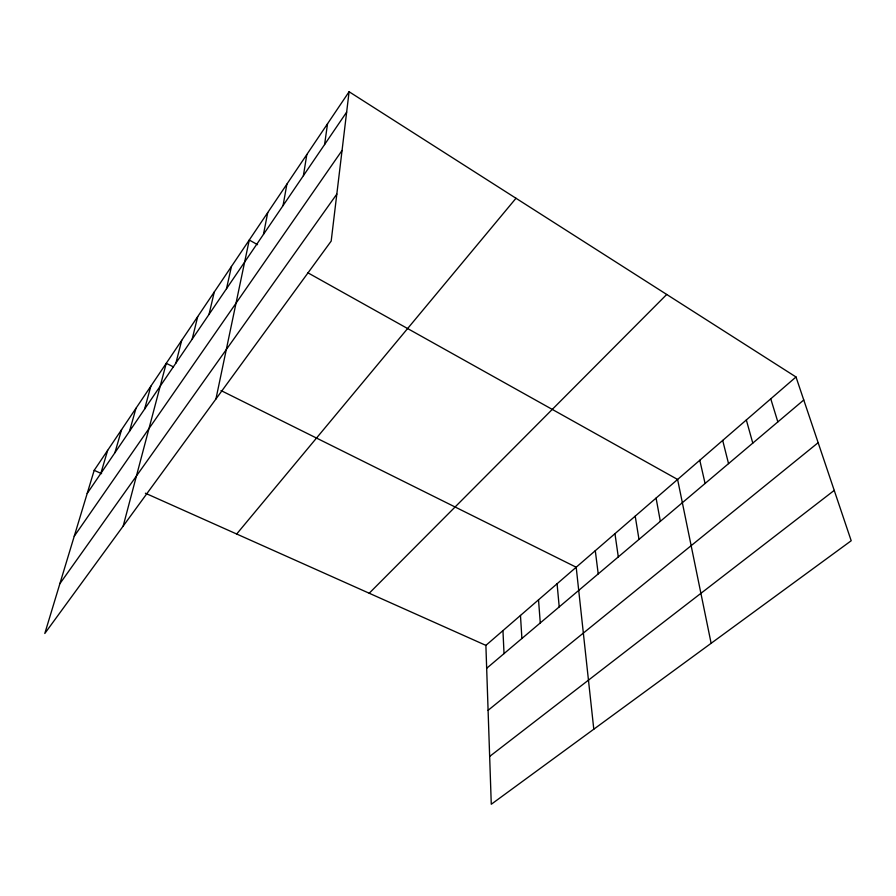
<?xml version="1.0" encoding="UTF-8"?>
<svg xmlns="http://www.w3.org/2000/svg" width="896" height="896" viewBox="0 0 896 896"><rect width="100%" height="100%" fill="white"/><g stroke="black" fill="none" stroke-linecap="round" stroke-linejoin="round"><path stroke-width="1.34" d="M349.093 91.739L331.184 241.091L44.8 633.483L94.192 470.333L349.093 91.739L796.006 376.981L851.2 540.747L491.277 804.261L485.89 645.378L796.006 376.981M324.587 144.547L327.544 123.749M303.397 175.694L306.824 154.526M283.046 205.61L286.899 184.117M263.469 234.382L267.725 212.598M215.936 398.989L249.256 240.027L257.566 244.675M226.498 288.714L231.448 266.47M209.026 314.406L214.278 291.973M192.17 339.181L197.714 316.59M175.907 363.082L181.709 340.357M123.178 526.098L166.242 363.317L173.499 366.923M144.581 409.125L150.853 386.187M129.494 431.301L135.979 408.285M114.912 452.726L121.587 429.654M100.822 473.435L107.666 450.33M87.192 493.472L346.651 112.123M74.234 536.245L342.048 150.472M59.864 583.71L336.818 194.096M236.678 534.016L515.995 198.262M369.208 593.23L666.725 294.47M486.674 668.293L803.757 399.986M488.096 710.315L818.149 442.691M489.653 756.448L834.232 490.392M94.192 470.333L101.618 473.659M145.376 493.214L485.89 645.378M221.01 390.555L576.195 567.224L593.79 729.21M307.72 272.709L677.6 479.461L711.133 643.294M770.762 398.832L777.84 421.915M746.334 419.966L752.786 443.117M722.691 440.429L728.538 463.624M699.787 460.253L705.085 483.482M656.085 498.086L660.341 521.338M635.208 516.152L638.994 539.403M614.958 533.68L618.296 556.92M595.291 550.693L598.214 573.91M557.077 583.766L559.216 606.917M538.518 599.838L540.277 622.933M520.475 615.451L521.898 638.49M502.947 630.627L504.034 653.61"/></g></svg>
